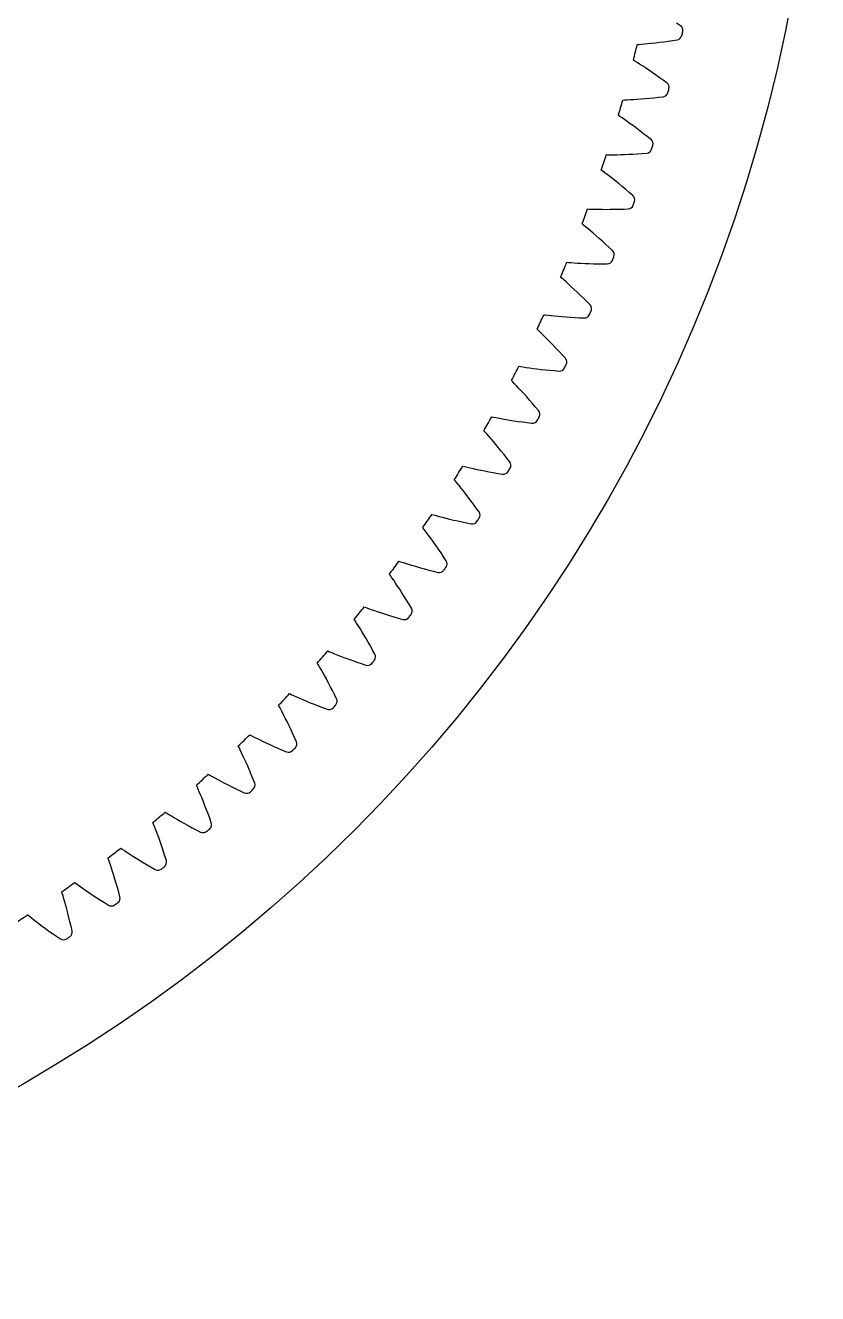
# Model space of a CAD drawing. Header units: millimetres. Extents: x -171 to 171, y -171 to 171.
# Drawn here: x 85.5 to 171.3, y -171.3 to -33.9 of the extents above; entities that cross this region are included whole.
import ezdxf

# ---------------------------------------------------------------- set-up
doc = ezdxf.new("R2010")
doc.units = ezdxf.units.MM

msp = doc.modelspace()

# ---------------------------------------------------------------- linework, layer by layer
at = {"layer": 'fixed_ring'}
for p, q in [((156.478011, -33.991725), (156.048303, -33.703461)), ((154.197674, -35.775861), (154.657912, -35.715531)), ((154.657912, -35.715531), (155.136565, -35.648673)), ((155.136565, -35.648673), (155.632288, -35.575093)), ((155.632288, -35.575093), (156.143649, -35.496003)), ((151.783258, -36.02558), (151.974766, -36.010053)), ((151.974766, -36.010053), (152.255095, -35.985948)), ((152.255095, -35.985948), (152.583122, -35.955696)), ((152.583122, -35.955696), (152.946765, -35.919627)), ((152.946765, -35.919627), (153.339595, -35.877726)), ((153.339595, -35.877726), (153.757521, -35.829862)), ((153.757521, -35.829862), (154.197674, -35.775861)), ((151.535862, -37.814494), (151.372881, -37.712743)), ((151.773802, -37.96466), (151.535862, -37.814494)), ((152.051288, -38.142194), (151.773802, -37.96466)), ((152.35774, -38.341255), (152.051288, -38.142194)), ((152.687439, -38.558901), (152.35774, -38.341255)), ((153.036691, -38.793369), (152.687439, -38.558901)), ((153.402869, -39.043498), (153.036691, -38.793369)), ((153.783981, -39.308475), (153.402869, -39.043498)), ((154.178452, -39.587707), (153.783981, -39.308475)), ((154.584999, -39.880751), (154.178452, -39.587707)), ((155.002906, -40.185872), (154.584999, -39.880751)), ((150.231007, -42.031472), (150.42298, -42.023571)), ((150.42298, -42.023571), (150.704045, -42.01063)), ((150.704045, -42.01063), (151.033016, -41.993443)), ((151.033016, -41.993443), (151.397806, -41.971859)), ((151.397806, -41.971859), (151.791991, -41.945609)), ((151.791991, -41.945609), (152.21149, -41.914398)), ((152.21149, -41.914398), (152.653441, -41.877939)), ((152.653441, -41.877939), (153.115714, -41.835954)), ((153.115714, -41.835954), (153.596647, -41.788179)), ((153.596647, -41.788179), (154.094903, -41.734365)), ((154.094903, -41.734365), (154.609004, -41.675667)), ((149.912685, -43.809135), (149.753878, -43.700985)), ((150.144466, -43.968643), (149.912685, -43.809135)), ((150.414675, -44.157068), (150.144466, -43.968643)), ((150.712971, -44.368155), (150.414675, -44.157068)), ((151.033756, -44.598736), (150.712971, -44.368155)), ((151.373411, -44.846905), (151.033756, -44.598736)), ((151.729355, -45.111394), (151.373411, -44.846905)), ((152.099631, -45.391312), (151.729355, -45.111394)), ((152.482689, -45.686007), (152.099631, -45.391312)), ((152.877264, -45.994982), (152.482689, -45.686007)), ((153.28271, -46.316476), (152.877264, -45.994982)), ((148.441209, -47.970903), (148.633345, -47.97064)), ((148.633345, -47.97064), (148.914702, -47.968884)), ((148.914702, -47.968884), (149.244096, -47.964789)), ((149.244096, -47.964789), (149.609456, -47.957725)), ((149.609456, -47.957725), (150.004373, -47.947167)), ((150.004373, -47.947167), (150.424781, -47.932659)), ((150.424781, -47.932659), (150.867832, -47.913799)), ((150.867832, -47.913799), (151.331409, -47.890225)), ((151.331409, -47.890225), (151.81386, -47.861608)), ((151.81386, -47.861608), (152.313862, -47.827646)), ((152.313862, -47.827646), (152.82989, -47.789434)), ((148.052465, -49.734506), (147.898083, -49.620127)), ((148.277722, -49.903102), (148.052465, -49.734506)), ((148.540226, -50.102121), (148.277722, -49.903102)), ((148.829893, -50.324899), (148.540226, -50.102121)), ((149.141258, -50.568052), (148.829893, -50.324899)), ((149.470778, -50.829528), (149.141258, -50.568052)), ((149.815925, -51.107959), (149.470778, -50.829528)), ((150.17478, -51.402377), (149.815925, -51.107959)), ((150.54582, -51.712068), (150.17478, -51.402377)), ((150.927799, -52.036486), (150.54582, -51.712068)), ((151.320143, -52.373845), (150.927799, -52.036486)), ((146.416695, -53.834482), (146.608689, -53.841858)), ((146.608689, -53.841858), (146.889894, -53.851289)), ((146.889894, -53.851289), (147.219191, -53.860293)), ((147.219191, -53.860293), (147.584542, -53.86776)), ((147.584542, -53.86776), (147.979567, -53.872911)), ((147.979567, -53.872911), (148.400219, -53.875128)), ((148.400219, -53.875128), (148.84367, -53.873897)), ((148.84367, -53.873897), (149.307817, -53.868773)), ((149.307817, -53.868773), (149.791025, -53.859359)), ((149.791025, -53.859359), (150.291982, -53.845301)), ((150.291982, -53.845301), (150.809121, -53.827635)), ((145.958144, -55.581236), (145.808431, -55.46081)), ((146.17652, -55.758654), (145.958144, -55.581236)), ((146.430904, -55.967952), (146.17652, -55.758654)), ((146.711485, -56.20207), (146.430904, -55.967952)), ((147.012937, -56.45741), (146.711485, -56.20207)), ((147.331801, -56.731779), (147.012937, -56.45741)), ((147.665606, -57.023712), (147.331801, -56.731779)), ((148.012472, -57.332164), (147.665606, -57.023712)), ((148.370906, -57.656361), (148.012472, -57.332164)), ((148.739685, -57.995709), (148.370906, -57.656361)), ((149.118307, -58.348399), (148.739685, -57.995709)), ((144.160666, -59.612938), (144.352215, -59.627941)), ((144.352215, -59.627941), (144.632823, -59.648544)), ((144.632823, -59.648544), (144.961501, -59.670633)), ((144.961501, -59.670633), (145.326267, -59.69262)), ((145.326267, -59.69262), (145.720775, -59.713471)), ((145.720775, -59.713471), (146.141006, -59.73241)), ((146.141006, -59.73241), (146.584155, -59.74881)), ((146.584155, -59.74881), (147.048139, -59.762142)), ((147.048139, -59.762142), (147.53134, -59.771947)), ((147.53134, -59.771947), (148.032459, -59.777817)), ((148.032459, -59.777817), (148.549892, -59.780724)), ((143.633033, -61.34008), (143.488226, -61.213797)), ((143.844182, -61.52604), (143.633033, -61.34008)), ((144.090045, -61.745286), (143.844182, -61.52604)), ((144.361096, -61.990374), (144.090045, -61.745286)), ((144.652158, -62.257496), (144.361096, -61.990374)), ((144.959862, -62.544326), (144.652158, -62.257496)), ((145.281797, -62.849299), (144.959862, -62.544326)), ((145.616126, -63.171297), (145.281797, -62.849299)), ((145.961388, -63.509488), (145.616126, -63.171297)), ((146.316384, -63.863229), (145.961388, -63.509488)), ((146.680685, -64.230693), (146.316384, -63.863229)), ((141.67669, -65.297134), (141.867491, -65.31974)), ((141.867491, -65.31974), (142.147058, -65.351483)), ((142.147058, -65.351483), (142.474598, -65.386622)), ((142.474598, -65.386622), (142.838201, -65.423092)), ((142.838201, -65.423092), (143.231568, -65.459611)), ((143.231568, -65.459611), (143.650714, -65.495242)), ((143.650714, -65.495242), (144.092861, -65.529248)), ((144.092861, -65.529248), (144.555948, -65.561016)), ((144.555948, -65.561016), (145.038377, -65.590023)), ((145.038377, -65.590023), (145.538866, -65.615811)), ((145.538866, -65.615811), (146.055774, -65.639287)), ((141.080808, -67.001933), (140.941137, -66.869993)), ((141.284398, -67.19614), (141.080808, -67.001933)), ((141.521349, -67.424988), (141.284398, -67.19614)), ((141.782443, -67.680659), (141.521349, -67.424988)), ((142.062655, -67.959141), (141.782443, -67.680659)), ((142.358712, -68.257977), (142.062655, -67.959141)), ((142.668268, -68.575508), (142.358712, -68.257977)), ((142.989531, -68.910544), (142.668268, -68.575508)), ((143.321074, -69.262193), (142.989531, -68.910544)), ((143.661726, -69.629768), (143.321074, -69.262193)), ((144.01113, -70.011425), (143.661726, -69.629768)), ((138.968693, -70.878081), (139.158445, -70.908255)), ((139.158445, -70.908255), (139.436529, -70.951087)), ((139.436529, -70.951087), (139.762413, -70.99922)), ((139.762413, -70.99922), (140.124278, -71.050118)), ((140.124278, -71.050118), (140.515883, -71.102247)), ((140.515883, -71.102247), (140.933281, -71.154513)), ((140.933281, -71.154513), (141.373726, -71.20607)), ((141.373726, -71.20607), (141.835184, -71.256224)), ((141.835184, -71.256224), (142.316078, -71.304387)), ((142.316078, -71.304387), (142.815147, -71.350053)), ((142.815147, -71.350053), (143.330713, -71.394061)), ((138.305506, -72.557843), (138.17119, -72.420454)), ((138.501214, -72.75999), (138.305506, -72.557843)), ((138.728879, -72.998077), (138.501214, -72.75999)), ((138.979602, -73.263926), (138.728879, -72.998077)), ((139.248521, -73.553328), (138.979602, -73.263926)), ((139.532464, -73.863698), (139.248521, -73.553328)), ((139.829151, -74.193285), (139.532464, -73.863698)), ((140.13684, -74.540828), (139.829151, -74.193285)), ((140.454141, -74.905381), (140.13684, -74.540828)), ((140.77991, -75.286208), (140.454141, -74.905381)), ((141.113864, -75.681454), (140.77991, -75.286208)), ((136.040959, -76.346955), (136.229361, -76.38465)), ((136.229361, -76.38465), (136.505522, -76.438504)), ((136.505522, -76.438504), (136.829235, -76.499554)), ((136.829235, -76.499554), (137.188791, -76.564798)), ((137.188791, -76.564798), (137.578013, -76.632455)), ((137.578013, -76.632455), (137.993003, -76.701275)), ((137.993003, -76.701275), (138.431051, -76.770301)), ((138.431051, -76.770301), (138.89015, -76.838761)), ((138.89015, -76.838761), (139.368749, -76.906005)), ((139.368749, -76.906005), (139.865608, -76.971476)), ((135.311514, -77.999023), (135.182767, -77.856403)), ((135.49903, -78.208792), (135.311514, -77.999023)), ((135.717051, -78.455742), (135.49903, -78.208792)), ((139.865608, -76.971476), (140.379016, -77.035946)), ((135.957006, -78.731348), (135.717051, -78.455742)), ((136.214207, -79.031213), (135.957006, -78.731348)), ((136.485586, -79.352626), (136.214207, -79.031213)), ((136.768935, -79.693747), (136.485586, -79.352626)), ((137.062563, -80.053248), (136.768935, -79.693747)), ((137.36512, -80.430128), (137.062563, -80.053248)), ((137.675492, -80.823605), (137.36512, -80.430128)), ((137.993468, -81.231816), (137.675492, -80.823605)), ((132.898115, -81.69511), (133.08487, -81.740265)), ((133.08487, -81.740265), (133.358672, -81.805055)), ((133.358672, -81.805055), (133.679701, -81.878927)), ((133.679701, -81.878927), (134.036379, -81.958414)), ((134.036379, -81.958414), (134.422604, -82.041491)), ((134.422604, -82.041491), (134.83453, -82.126755)), ((134.83453, -82.126755), (135.269487, -82.213143)), ((135.269487, -82.213143), (135.725502, -82.2998)), ((135.725502, -82.2998), (136.201049, -82.386019)), ((136.201049, -82.386019), (136.694912, -82.471191)), ((132.103567, -83.316871), (131.980592, -83.169246)), ((132.282596, -83.533929), (132.103567, -83.316871)), ((132.490626, -83.789351), (132.282596, -83.533929)), ((132.719434, -84.074279), (132.490626, -83.789351)), ((136.694912, -82.471191), (137.205351, -82.556022)), ((132.96451, -84.384133), (132.719434, -84.074279)), ((133.222896, -84.716081), (132.96451, -84.384133)), ((133.492459, -85.068198), (133.222896, -84.716081)), ((133.771563, -85.439088), (133.492459, -85.068198)), ((134.058898, -85.827698), (133.771563, -85.439088)), ((134.35338, -86.233204), (134.058898, -85.827698)), ((134.654876, -86.653733), (134.35338, -86.233204)), ((129.545133, -86.914087), (129.729945, -86.966631)), ((129.729945, -86.966631), (130.000954, -87.042256)), ((130.000954, -87.042256), (130.318793, -87.128833)), ((130.318793, -87.128833), (130.672029, -87.222437)), ((130.672029, -87.222437), (131.054645, -87.320803)), ((131.054645, -87.320803), (131.462856, -87.422377)), ((131.462856, -87.422377), (131.894035, -87.525988)), ((131.894035, -87.525988), (132.346243, -87.630707)), ((132.346243, -87.630707), (132.817987, -87.735763)), ((132.817987, -87.735763), (133.308073, -87.840502)), ((133.308073, -87.840502), (133.814737, -87.94556)), ((128.686737, -88.502978), (128.569728, -88.35058)), ((128.856995, -88.726982), (128.686737, -88.502978)), ((129.054706, -88.990473), (128.856995, -88.726982)), ((129.272005, -89.284272), (129.054706, -88.990473)), ((129.504569, -89.603624), (129.272005, -89.284272)), ((129.749554, -89.945582), (129.504569, -89.603624)), ((130.004905, -90.308137), (129.749554, -89.945582)), ((130.269043, -90.689831), (130.004905, -90.308137)), ((125.987313, -91.995636), (126.169889, -92.055486)), ((130.5407, -91.089557), (130.269043, -90.689831)), ((130.818829, -91.50645), (130.5407, -91.089557)), ((131.103367, -91.938633), (130.818829, -91.50645)), ((125.066427, -93.549144), (124.955569, -93.392214)), ((126.169889, -92.055486), (126.437678, -92.141825)), ((126.437678, -92.141825), (126.751824, -92.240969)), ((126.751824, -92.240969), (127.101059, -92.348543)), ((127.101059, -92.348543), (127.479462, -92.462043)), ((127.479462, -92.462043), (127.883312, -92.579765)), ((127.883312, -92.579765), (128.310031, -92.700437)), ((128.310031, -92.700437), (128.757718, -92.823051)), ((128.757718, -92.823051), (129.224912, -92.946779)), ((129.224912, -92.946779), (129.710447, -93.07092)), ((129.710447, -93.07092), (130.212533, -93.196037)), ((125.227644, -93.779739), (125.066427, -93.549144)), ((125.414724, -94.050882), (125.227644, -93.779739)), ((125.620171, -94.353088), (125.414724, -94.050882)), ((125.839854, -94.681433), (125.620171, -94.353088)), ((126.07105, -95.032861), (125.839854, -94.681433)), ((126.311786, -95.405281), (126.07105, -95.032861)), ((126.56054, -95.797174), (126.311786, -95.405281)), ((126.816091, -96.207385), (126.56054, -95.797174)), ((122.230281, -96.93172), (122.410334, -96.998781)), ((122.410334, -96.998781), (122.674478, -97.095699)), ((122.674478, -97.095699), (122.984434, -97.207254)), ((122.984434, -97.207254), (123.329116, -97.328627)), ((123.329116, -97.328627), (123.702708, -97.457082)), ((123.702708, -97.457082), (124.101558, -97.590766)), ((127.077425, -96.635005), (126.816091, -96.207385)), ((127.344557, -97.078159), (127.077425, -96.635005)), ((121.248361, -98.447389), (121.14383, -98.286176)), ((121.400283, -98.684211), (121.248361, -98.447389)), ((121.576435, -98.962577), (121.400283, -98.684211)), ((124.101558, -97.590766), (124.523142, -97.728307)), ((124.523142, -97.728307), (124.965601, -97.868623)), ((124.965601, -97.868623), (125.427507, -98.010828)), ((125.427507, -98.010828), (125.907722, -98.154173)), ((125.907722, -98.154173), (126.404437, -98.299153)), ((121.769705, -99.272713), (121.576435, -98.962577)), ((121.976161, -99.609532), (121.769705, -99.272713)), ((122.193203, -99.969873), (121.976161, -99.609532)), ((122.418942, -100.35157), (122.193203, -99.969873)), ((122.651919, -100.753043), (122.418942, -100.35157)), ((122.890959, -101.173089), (122.651919, -100.753043)), ((123.135087, -101.610761), (122.890959, -101.173089)), ((123.384389, -102.064185), (123.135087, -101.610761)), ((117.238577, -103.189968), (117.140538, -103.024727)), ((118.279978, -101.714536), (118.457222, -101.788702)), ((118.457222, -101.788702), (118.717305, -101.896044)), ((118.717305, -101.896044), (119.022581, -102.019834)), ((119.022581, -102.019834), (119.362165, -102.154815)), ((119.362165, -102.154815), (119.730354, -102.29802)), ((119.730354, -102.29802), (120.123574, -102.447456)), ((120.123574, -102.447456), (120.539357, -102.601649)), ((120.539357, -102.601649), (120.975888, -102.759445)), ((120.975888, -102.759445), (121.431774, -102.919901)), ((121.431774, -102.919901), (121.905912, -103.082224)), ((117.380964, -103.432643), (117.238577, -103.189968)), ((117.545909, -103.717793), (117.380964, -103.432643)), ((117.726697, -104.035367), (117.545909, -103.717793)), ((117.919598, -104.380128), (117.726697, -104.035367)), ((118.122143, -104.748813), (117.919598, -104.380128)), ((121.905912, -103.082224), (122.39647, -103.246837)), ((118.332528, -105.139182), (118.122143, -104.748813)), ((118.54936, -105.5496), (118.332528, -105.139182)), ((118.771512, -105.978817), (118.54936, -105.5496)), ((114.14265, -106.33652), (114.316806, -106.417674)), ((114.316806, -106.417674), (114.572415, -106.535271)), ((114.572415, -106.535271), (114.872528, -106.6711)), ((114.872528, -106.6711), (115.206477, -106.819475)), ((115.206477, -106.819475), (115.568682, -106.977205)), ((115.568682, -106.977205), (115.95565, -107.142156)), ((115.95565, -107.142156), (116.364974, -107.312757)), ((118.998046, -106.425849), (118.771512, -105.978817)), ((119.229125, -106.888826), (118.998046, -106.425849)), ((113.043414, -107.769383), (112.952022, -107.600375)), ((113.176041, -108.017527), (113.043414, -107.769383)), ((113.329519, -108.309009), (113.176041, -108.017527)), ((113.497538, -108.633519), (113.329519, -108.309009)), ((116.364974, -107.312757), (116.794886, -107.487783)), ((116.794886, -107.487783), (117.244033, -107.666236)), ((117.244033, -107.666236), (117.711342, -107.847282)), ((117.711342, -107.847282), (118.194969, -108.031267)), ((113.676581, -108.985677), (113.497538, -108.633519)), ((113.864307, -109.362123), (113.676581, -108.985677)), ((114.059007, -109.760548), (113.864307, -109.362123)), ((114.259351, -110.179262), (114.059007, -109.760548)), ((109.824839, -110.790364), (109.995631, -110.878378)), ((109.995631, -110.878378), (110.246363, -111.006044)), ((110.246363, -111.006044), (110.540838, -111.153697)), ((110.540838, -111.153697), (110.868625, -111.315231)), ((114.464263, -110.616971), (114.259351, -110.179262)), ((114.672845, -111.072656), (114.464263, -110.616971)), ((114.885334, -111.544454), (114.672845, -111.072656)), ((108.669507, -112.178393), (108.584906, -112.005885)), ((108.792163, -112.431613), (108.669507, -112.178393)), ((108.933932, -112.728966), (108.792163, -112.431613)), ((110.868625, -111.315231), (111.224273, -111.487237)), ((111.224273, -111.487237), (111.604377, -111.667441)), ((111.604377, -111.667441), (112.006594, -111.854181)), ((112.006594, -111.854181), (112.429208, -112.04616)), ((112.429208, -112.04616), (112.870906, -112.242329)), ((112.870906, -112.242329), (113.330647, -112.44181)), ((113.330647, -112.44181), (113.806577, -112.644877)), ((109.088917, -113.0599), (108.933932, -112.728966)), ((109.253817, -113.418897), (109.088917, -113.0599)), ((109.426429, -113.802509), (109.253817, -113.418897)), ((109.605135, -114.20836), (109.426429, -113.802509)), ((105.333373, -115.069026), (105.50053, -115.16376)), ((105.50053, -115.16376), (105.745988, -115.301294)), ((105.745988, -115.301294), (106.034361, -115.460537)), ((109.788673, -114.634707), (109.605135, -114.20836)), ((109.976021, -115.080217), (109.788673, -114.634707)), ((110.166322, -115.543834), (109.976021, -115.080217)), ((104.12377, -116.410025), (104.046095, -116.23429)), ((104.236262, -116.667922), (104.12377, -116.410025)), ((104.366097, -116.970676), (104.236262, -116.667922)), ((106.034361, -115.460537), (106.355466, -115.634975)), ((106.355466, -115.634975), (106.703994, -115.820984)), ((106.703994, -115.820984), (107.076634, -116.016158)), ((107.076634, -116.016158), (107.471109, -116.218741)), ((107.471109, -116.218741), (107.885757, -116.42737)), ((107.885757, -116.42737), (108.319306, -116.640944)), ((108.319306, -116.640944), (108.770753, -116.858545)), ((110.359887, -116.023707), (110.166322, -115.543834)), ((104.507803, -117.307509), (104.366097, -116.970676)), ((104.6583, -117.672779), (104.507803, -117.307509)), ((104.815525, -118.06295), (104.6583, -117.672779)), ((104.977954, -118.475584), (104.815525, -118.06295)), ((108.770753, -116.858545), (109.238233, -117.080373)), ((100.675352, -119.165739), (100.838611, -119.267045)), ((100.838611, -119.267045), (101.078407, -119.414228)), ((101.078407, -119.414228), (101.360221, -119.58481)), ((105.144398, -118.908892), (104.977954, -118.475584)), ((105.313886, -119.361498), (105.144398, -118.908892)), ((105.485604, -119.832314), (105.313886, -119.361498)), ((99.413393, -120.457589), (99.342765, -120.278905)), ((99.515543, -120.719754), (99.413393, -120.457589)), ((99.633239, -121.027431), (99.515543, -120.719754)), ((101.360221, -119.58481), (101.674138, -119.771876)), ((101.674138, -119.771876), (102.014995, -119.971594)), ((102.014995, -119.971594), (102.379581, -120.181429)), ((102.379581, -120.181429), (102.76569, -120.399534)), ((102.76569, -120.399534), (103.171715, -120.624484)), ((103.171715, -120.624484), (103.596431, -120.855125)), ((103.596431, -120.855125), (104.03887, -121.090502)), ((105.659938, -120.319503), (105.485604, -119.832314)), ((99.761441, -121.369632), (99.633239, -121.027431)), ((99.897298, -121.740596), (99.761441, -121.369632)), ((100.038886, -122.136709), (99.897298, -121.740596)), ((100.184782, -122.555475), (100.038886, -122.136709)), ((104.03887, -121.090502), (104.497161, -121.33074)), ((95.858143, -123.074028), (96.017246, -123.181744)), ((96.017246, -123.181744), (96.251001, -123.338344)), ((96.251001, -123.338344), (96.52581, -123.519996)), ((96.52581, -123.519996), (96.832041, -123.719394)), ((100.333867, -122.995057), (100.184782, -122.555475)), ((100.485227, -123.454044), (100.333867, -122.995057)), ((100.638092, -123.931314), (100.485227, -123.454044)), ((94.545822, -124.314685), (94.482354, -124.133334)), ((94.637469, -124.580704), (94.545822, -124.314685)), ((94.74284, -124.892817), (94.637469, -124.580704)), ((94.857336, -125.239844), (94.74284, -124.892817)), ((96.832041, -123.719394), (97.164689, -123.932505)), ((97.164689, -123.932505), (97.520644, -124.156669)), ((97.520644, -124.156669), (97.897777, -124.389952)), ((97.897777, -124.389952), (98.294538, -124.630865)), ((98.294538, -124.630865), (98.709749, -124.87821)), ((98.709749, -124.87821), (99.142481, -125.130991)), ((100.792919, -124.425049), (100.638092, -123.931314)), ((94.978337, -125.615916), (94.857336, -125.239844)), ((95.104065, -126.017345), (94.978337, -125.615916)), ((95.233197, -126.44158), (95.104065, -126.017345)), ((99.142481, -125.130991), (99.590858, -125.389259)), ((90.889363, -126.787711), (91.044057, -126.901667)), ((91.044057, -126.901667), (91.271402, -127.067437)), ((91.271402, -127.067437), (91.538772, -127.25987)), ((91.538772, -127.25987), (91.836834, -127.471285)), ((91.836834, -127.471285), (92.160746, -127.697453)), ((92.160746, -127.697453), (92.507508, -127.935591)), ((95.364688, -126.886742), (95.233197, -126.44158)), ((95.497681, -127.351383), (95.364688, -126.886742)), ((95.63145, -127.834354), (95.497681, -127.351383)), ((89.528756, -127.975214), (89.472548, -127.791483)), ((89.609754, -128.244666), (89.528756, -127.975214)), ((89.702633, -128.560721), (89.609754, -128.244666)), ((89.803242, -128.912026), (89.702633, -128.560721)), ((89.909196, -129.292611), (89.803242, -128.912026)), ((92.507508, -127.935591), (92.875068, -128.183683)), ((92.875068, -128.183683), (93.261938, -128.44018)), ((93.261938, -128.44018), (93.666986, -128.703836)), ((93.666986, -128.703836), (94.089326, -128.973621)), ((94.089326, -128.973621), (94.527081, -129.249511)), ((95.766525, -128.333853), (95.63145, -127.834354)), ((85.776868, -130.300917), (85.92691, -130.420932)), ((85.92691, -130.420932), (86.147484, -130.59561)), ((90.018865, -129.698721), (89.909196, -129.292611)), ((90.131029, -130.127755), (90.018865, -129.698721)), ((90.244718, -130.577792), (90.131029, -130.127755)), ((86.147484, -130.59561), (86.406992, -130.798521)), ((86.406992, -130.798521), (86.696413, -131.021619)), ((86.696413, -131.021619), (87.011078, -131.260485)), ((87.011078, -131.260485), (87.348098, -131.512221)), ((87.348098, -131.512221), (87.705504, -131.77473)), ((87.705504, -131.77473), (88.081871, -132.046405)), ((90.359133, -131.047354), (90.244718, -130.577792)), ((90.473595, -131.535261), (90.359133, -131.047354)), ((90.588705, -132.039735), (90.473595, -131.535261)), ((88.081871, -132.046405), (88.476116, -132.325956)), ((88.476116, -132.325956), (88.887397, -132.612318)), ((88.887397, -132.612318), (89.313838, -132.905393))]:
    msp.add_line(p, q, dxfattribs=at)
for centre, radius, start, end in [((156.137013, -34.485406), 0.6, 347.545246, 55.366158), ((156.043891, -34.904354), 0.6, 279.570551, 347.391463), ((0, 0), 160.5, 347.391463, 347.545246), ((0, 0), 156, 346.010248, 346.64798), ((154.642551, -40.665605), 0.6, 345.266765, 53.087677), ((0, 0), 160.5, 345.112982, 345.266765), ((0, 0), 156, 343.731767, 344.369499), ((154.532847, -41.08052), 0.6, 277.29207, 345.112982), ((152.903567, -46.781504), 0.6, 342.988284, 50.809196), ((0, 0), 156, 341.453286, 342.091018), ((152.777455, -47.191729), 0.6, 275.013589, 342.834501), ((0, 0), 160.5, 342.834501, 342.988284), ((150.78049, -53.228319), 0.6, 272.735108, 340.55602), ((150.922812, -52.823431), 0.6, 340.709803, 48.530715), ((0, 0), 160.5, 340.55602, 340.709803), ((0, 0), 156, 339.174805, 339.812537), ((0, 0), 160.5, 338.277539, 338.431322), ((148.703416, -58.781834), 0.6, 338.431322, 46.252234), ((0, 0), 156, 336.896324, 337.534056), ((148.54511, -59.180743), 0.6, 270.456627, 338.277539), ((146.24889, -64.64729), 0.6, 336.152841, 43.973753), ((0, 0), 156, 334.617843, 335.255575), ((146.07485, -65.03959), 0.6, 268.178146, 335.999058), ((0, 0), 160.5, 335.999058, 336.152841), ((143.563114, -70.410526), 0.6, 333.87436, 41.695272), ((0, 0), 156, 332.339362, 332.977094), ((143.373615, -70.795597), 0.6, 265.899665, 333.720577), ((0, 0), 160.5, 333.720577, 333.87436), ((0, 0), 156, 330.060881, 330.698613), ((140.445677, -76.439661), 0.6, 263.621184, 331.442096), ((0, 0), 160.5, 331.442096, 331.595879), ((140.650336, -76.062429), 0.6, 331.595879, 39.416791), ((0, 0), 156, 327.7824, 328.420132), ((137.295666, -81.962858), 0.6, 261.342703, 329.163615), ((0, 0), 160.5, 329.163615, 329.317398), ((137.51516, -81.594061), 0.6, 329.317398, 37.13831), ((0, 0), 156, 325.503919, 326.141651), ((133.928562, -87.356455), 0.6, 259.064222, 326.885134), ((0, 0), 160.5, 326.885134, 327.038917), ((134.162545, -86.996676), 0.6, 327.038917, 34.859829), ((0, 0), 156, 323.225438, 323.86317), ((130.597791, -92.261731), 0.6, 324.760436, 32.581348), ((130.349689, -92.611924), 0.6, 256.785741, 324.606653), ((0, 0), 160.5, 324.606653, 324.760436), ((0, 0), 156, 320.946957, 321.584689), ((126.826535, -97.380902), 0.6, 322.481954, 30.302867), ((126.564707, -97.720954), 0.6, 254.50726, 322.328172), ((0, 0), 160.5, 322.328172, 322.481954), ((0, 0), 156, 318.668475, 319.306208), ((0, 0), 160.5, 320.049691, 320.203473), ((122.85474, -102.346093), 0.6, 320.203473, 28.024386), ((122.5796, -102.675467), 0.6, 252.228779, 320.049691), ((0, 0), 156, 316.389994, 317.027727), ((118.688687, -107.149454), 0.6, 317.924992, 25.745905), ((118.40067, -107.46763), 0.6, 249.950298, 317.77121), ((0, 0), 160.5, 317.77121, 317.924992), ((0, 0), 156, 314.111513, 314.749246), ((114.034523, -112.089863), 0.6, 247.671817, 315.492729), ((0, 0), 160.5, 315.492729, 315.646511), ((114.334962, -111.78339), 0.6, 315.646511, 23.467424), ((0, 0), 156, 311.833032, 312.470765), ((0, 0), 160.5, 313.214248, 313.36803), ((109.800451, -116.240574), 0.6, 313.36803, 21.188943), ((109.488065, -116.53486), 0.6, 245.393336, 313.214248), ((0, 0), 156, 309.554551, 310.192284), ((105.092322, -120.513957), 0.6, 311.089549, 18.910462), ((104.768483, -120.795591), 0.6, 243.114855, 310.935767), ((0, 0), 160.5, 310.935767, 311.089549), ((0, 0), 156, 307.27607, 307.913803), ((100.218021, -124.596783), 0.6, 308.811068, 16.63198), ((99.883241, -124.86532), 0.6, 240.836374, 308.657286), ((0, 0), 160.5, 308.657286, 308.811068), ((0, 0), 156, 304.997589, 305.635322), ((0, 0), 160.5, 306.378805, 306.532587), ((95.185254, -128.482595), 0.6, 306.532587, 14.353499), ((0, 0), 156, 302.719108, 303.356841), ((94.840064, -128.73761), 0.6, 238.557893, 306.378805), ((89.646924, -132.406341), 0.6, 236.279412, 304.100324), ((0, 0), 160.5, 304.100324, 304.254106), ((90.00198, -132.165251), 0.6, 304.254106, 12.075018)]:
    msp.add_arc(centre, radius, start, end, dxfattribs=at)
at = {"layer": 'outer'}
msp.add_circle((0, 0), 171.326572, dxfattribs=at)

doc.saveas('drawing.dxf')
